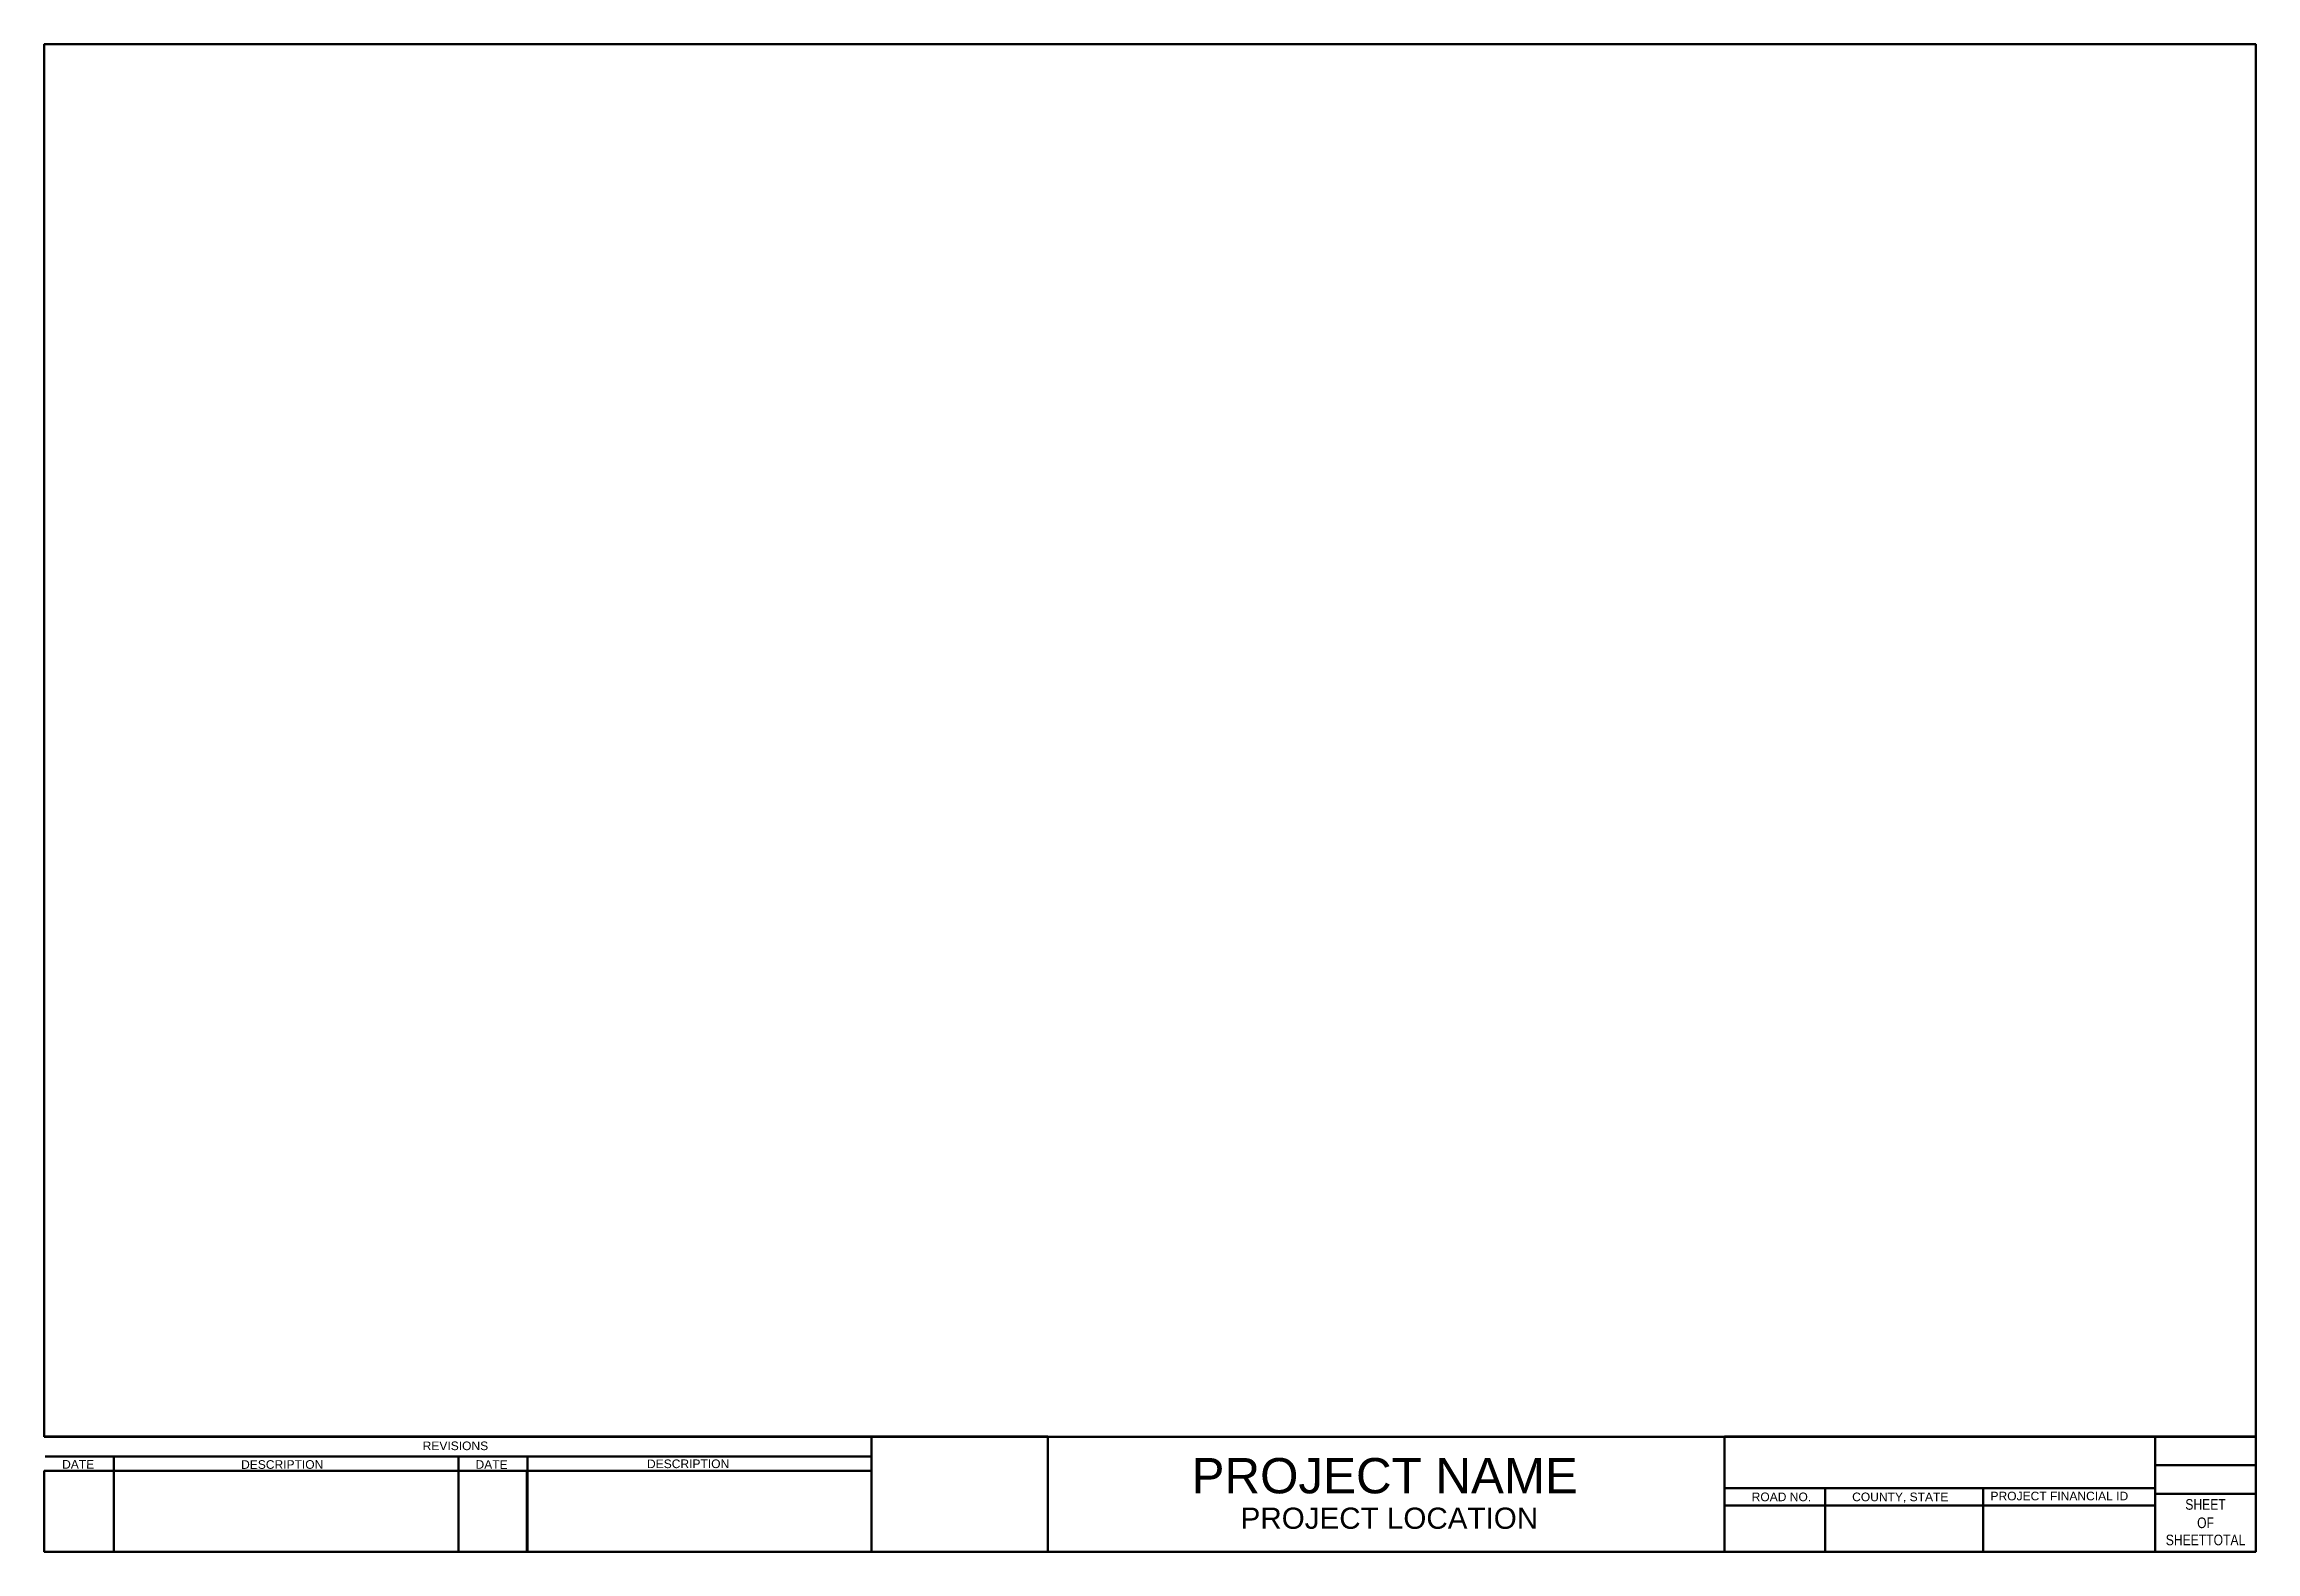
# Model space of a CAD drawing. Header units: inches. Extents: x 1.3 to 32.7, y 0.3 to 21.7.
import ezdxf
from ezdxf.enums import TextEntityAlignment as Align

# ---------------------------------------------------------------- set-up
doc = ezdxf.new("R2010")
doc.units = ezdxf.units.IN
doc.header["$MEASUREMENT"] = 0
for name, color, linetype, lineweight in [('BorderLines', 7, 'Continuous', 53), ('BorderText', 7, 'Continuous', 0), ('SheetText', 4, 'Continuous', 13)]:
    doc.layers.add(name, color=color, linetype=linetype, lineweight=lineweight)
doc.styles.add('Arial', font='arial.ttf')
doc.styles.add('Arial Narrow', font='ARIALN.TTF')

msp = doc.modelspace()

# ---------------------------------------------------------------- linework, layer by layer
at = {"layer": 'BorderLines'}
for p, q in [((13.054, 1.958), (1.336, 1.958)), ((31.24, 0.326), (31.24, 1.958)), ((1.348, 1.674), (13.054, 1.674)), ((2.324, 1.674), (2.324, 0.326)), ((7.204, 1.674), (7.204, 0.326)), ((8.18, 1.674), (8.18, 0.326)), ((1.348, 1.47), (13.054, 1.47)), ((25.14, 1.226), (31.24, 1.226)), ((25.14, 1.226), (25.14, 0.326)), ((25.14, 0.982), (31.24, 0.982)), ((26.563, 1.226), (26.563, 0.326)), ((28.8, 1.226), (28.8, 0.326)), ((31.24, 1.145), (32.664, 1.145))]:
    msp.add_line(p, q, dxfattribs=at)
for points in [[(1.336, 1.954), (1.336, 21.674), (32.664, 21.674), (32.664, 1.954)], [(31.24, 1.958), (32.664, 1.958), (32.664, 1.552), (31.24, 1.552)], [(31.24, 1.552), (32.664, 1.552), (32.664, 1.145), (31.24, 1.145)]]:
    msp.add_lwpolyline(points, close=True, dxfattribs=at)
for points in [[(15.555, 1.958), (13.054, 1.958), (13.054, 0.326), (15.555, 0.326)], [(15.555, 1.954), (25.14, 1.954), (25.14, 0.326), (15.555, 0.326)], [(25.14, 1.958), (31.24, 1.958), (31.24, 1.226), (25.14, 1.226)], [(2.324, 0.326), (1.336, 0.326), (1.336, 1.47), (2.324, 1.47)], [(7.204, 0.326), (2.324, 0.326), (2.324, 1.47), (7.204, 1.47)], [(8.18, 0.326), (7.204, 0.326), (7.204, 1.47), (8.18, 1.47)], [(13.054, 1.47), (8.174, 1.47), (8.174, 0.326), (13.054, 0.326)], [(26.563, 0.982), (25.14, 0.982), (25.14, 0.326), (26.563, 0.326)], [(26.563, 0.326), (28.8, 0.326), (28.8, 0.982), (26.563, 0.982)], [(31.24, 0.982), (28.8, 0.982), (28.8, 0.326), (31.24, 0.326)], [(32.664, 1.145), (31.24, 1.145), (31.24, 0.326), (32.664, 0.326)]]:
    msp.add_3dface(points, dxfattribs=at)

# ---------------------------------------------------------------- texts
at = {"layer": 'BorderLines', "style": 'Arial'}
for s, height, rotation, p in [('REVISIONS', 0.122, 0, (6.697, 1.887)), ('DATE', 0.122, 359.8693, (1.59, 1.625)), ('DESCRIPTION', 0.12201, 0.0498, (4.125, 1.622)), ('DATE', 0.122, 359.8693, (7.446, 1.623)), ('DESCRIPTION', 0.12201, 0.0498, (9.875, 1.632)), ('ROAD NO.', 0.122, 0, (25.523, 1.164)), ('COUNTY, STATE', 0.12201, 0, (26.946, 1.164)), ('PROJECT FINANCIAL ID', 0.12201, 0, (28.906, 1.176))]:
    msp.add_text(s, height=height, rotation=rotation, dxfattribs=at).set_placement(p, align=Align.TOP_LEFT)
at = {"layer": 'BorderText', "color": 40, "style": 'Arial'}
for s, height, p in [('PROJECT NAME', 0.5, (20.325, 1.653)), ('PROJECT LOCATION', 0.3, (20.391, 0.951))]:
    msp.add_text(s, height=height, dxfattribs=at).set_placement(p, align=Align.TOP_CENTER)
at = {"layer": 'SheetText', "insert": (31.952, 0.735), "char_height": 0.15, "attachment_point": 5, "style": 'Arial Narrow'}
msp.add_mtext('OF', dxfattribs=at)
at = {"layer": 'SheetText', "style": 'Arial Narrow'}
for tag, text, p in [('SHEET', '00', (31.952, 0.876)), ('SHEETTOTAL', '000', (31.952, 0.373))]:
    msp.add_attdef(tag, text=text, height=0.15, dxfattribs=at).set_placement(p, align=Align.BOTTOM_CENTER)

doc.saveas('drawing.dxf')
